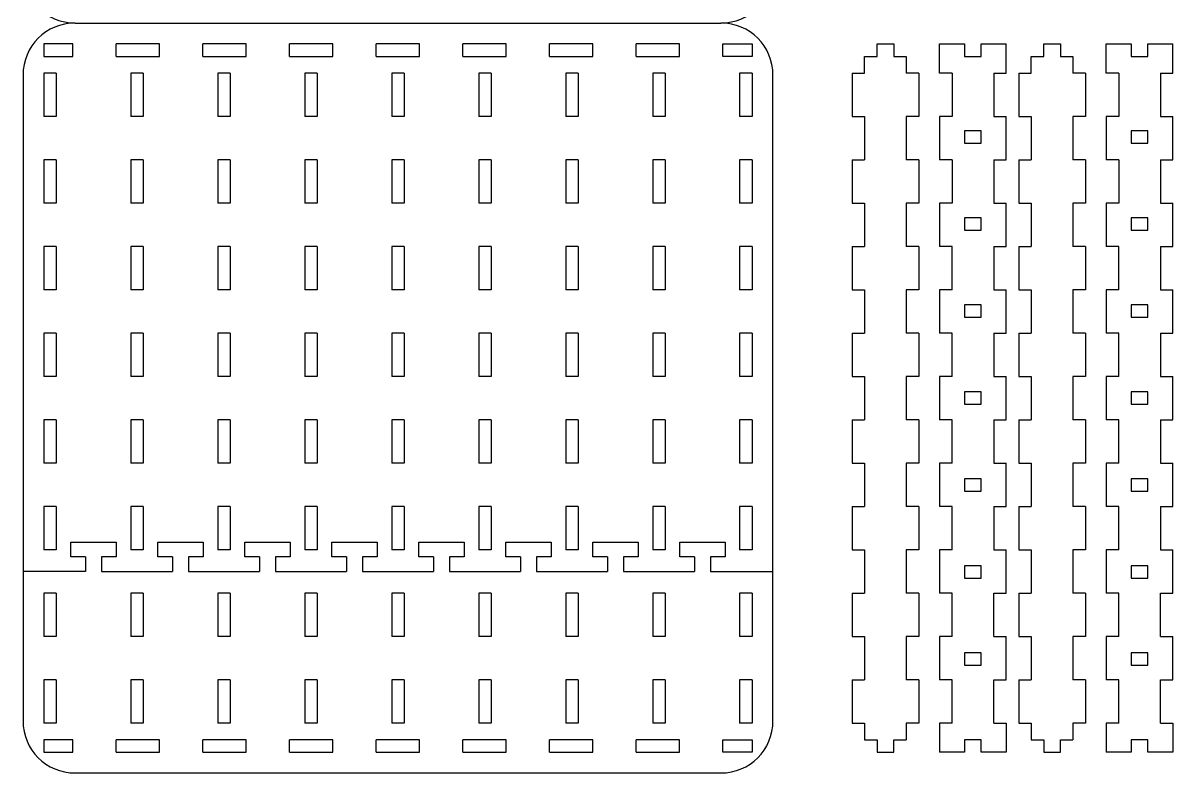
# Model space of a CAD drawing. Header units: millimetres. Extents: x 0 to 305, y 0 to 360.
# Drawn here: x 0 to 276, y 0 to 180 of the extents above; entities that cross this region are included whole.
import ezdxf

# ---------------------------------------------------------------- set-up
doc = ezdxf.new("R2010")
doc.units = ezdxf.units.MM
doc.layers.get('0').update_dxf_attribs({"linetype": 'CONTINUOUS'})

msp = doc.modelspace()

# ---------------------------------------------------------------- linework, layer by layer
for p, q in [((22.4, 172), (22.4, 175)), ((32.8, 175), (22.4, 175)), ((32.8, 172), (32.8, 175)), ((43.2, 172), (43.2, 175)), ((53.6, 175), (43.2, 175)), ((53.6, 172), (53.6, 175)), ((64, 172), (64, 175)), ((74.4, 175), (64, 175)), ((74.4, 172), (74.4, 175)), ((95.2, 175), (84.8, 175)), ((84.8, 172), (84.8, 175)), ((95.2, 172), (95.2, 175)), ((105.6, 172), (105.6, 175)), ((116, 175), (105.6, 175)), ((116, 172), (116, 175)), ((136.8, 175), (126.4, 175)), ((126.4, 172), (126.4, 175)), ((136.8, 172), (136.8, 175)), ((147.2, 172), (147.2, 175)), ((157.6, 175), (147.2, 175)), ((157.6, 172), (157.6, 175)), ((205, 172), (205, 175)), ((205, 175), (209, 175)), ((209, 175), (209, 172)), ((220, 168), (220, 175)), ((220, 175), (226, 175)), ((226, 175), (226, 172)), ((230, 175), (236, 175)), ((230, 172), (230, 175)), ((236, 168), (236, 175)), ((245, 175), (249, 175)), ((245, 172), (245, 175)), ((249, 175), (249, 172)), ((260, 168), (260, 175)), ((260, 175), (266, 175)), ((266, 175), (266, 172)), ((270, 175), (276, 175)), ((270, 172), (270, 175)), ((276, 168), (276, 175)), ((22.4, 172), (32.8, 172)), ((43.2, 172), (53.6, 172)), ((64, 172), (74.4, 172)), ((84.8, 172), (95.2, 172)), ((105.6, 172), (116, 172)), ((126.4, 172), (136.8, 172)), ((147.2, 172), (157.6, 172)), ((202, 168), (202, 172)), ((202, 172), (205, 172)), ((209, 172), (212, 172)), ((212, 172), (212, 168)), ((226, 172), (230, 172)), ((242, 168), (242, 172)), ((242, 172), (245, 172)), ((249, 172), (252, 172)), ((252, 172), (252, 168)), ((266, 172), (270, 172)), ((0, 167.5), (0, 12.5)), ((8, 168), (5, 168)), ((5, 168), (5, 157.6)), ((8, 168), (8, 157.6)), ((25.88, 168), (25.88, 157.6)), ((28.88, 168), (25.88, 168)), ((28.88, 168), (28.88, 157.6)), ((46.75, 168), (46.75, 157.6)), ((49.75, 168), (46.75, 168)), ((49.75, 168), (49.75, 157.6)), ((67.63, 168), (67.63, 157.6)), ((70.63, 168), (67.63, 168)), ((70.63, 168), (70.63, 157.6)), ((88.5, 168), (88.5, 157.6)), ((91.5, 168), (88.5, 168)), ((91.5, 168), (91.5, 157.6)), ((109.38, 168), (109.38, 157.6)), ((112.38, 168), (109.38, 168)), ((112.38, 168), (112.38, 157.6)), ((130.25, 168), (130.25, 157.6)), ((133.25, 168), (130.25, 168)), ((133.25, 168), (133.25, 157.6)), ((151.13, 168), (151.13, 157.6)), ((154.13, 168), (151.13, 168)), ((154.13, 168), (154.13, 157.6)), ((172, 168), (172, 157.6)), ((175, 168), (172, 168)), ((175, 168), (175, 157.6)), ((180, 12.5), (180, 167.5)), ((199, 168), (199, 157.6)), ((199, 168), (202, 168)), ((215, 168), (212, 168)), ((215, 168), (215, 157.6)), ((223, 168), (220, 168)), ((223, 168), (223, 157.6)), ((233, 168), (233, 157.6)), ((233, 168), (236, 168)), ((239, 168), (239, 157.6)), ((239, 168), (242, 168)), ((255, 168), (252, 168)), ((255, 168), (255, 157.6)), ((263, 168), (260, 168)), ((263, 168), (263, 157.6)), ((273, 168), (273, 157.6)), ((273, 168), (276, 168)), ((8, 157.6), (5, 157.6)), ((28.88, 157.6), (25.88, 157.6)), ((49.75, 157.6), (46.75, 157.6)), ((70.63, 157.6), (67.63, 157.6)), ((91.5, 157.6), (88.5, 157.6)), ((112.38, 157.6), (109.38, 157.6)), ((133.25, 157.6), (130.25, 157.6)), ((154.13, 157.6), (151.13, 157.6)), ((175, 157.6), (172, 157.6)), ((199, 157.6), (202, 157.6)), ((202, 157.6), (202, 147.2)), ((215, 157.6), (212, 157.6)), ((212, 157.6), (212, 147.2)), ((220, 157.6), (220, 147.2)), ((223, 157.6), (220, 157.6)), ((233, 157.6), (236, 157.6)), ((236, 147.2), (236, 157.6)), ((239, 157.6), (242, 157.6)), ((242, 157.6), (242, 147.2)), ((255, 157.6), (252, 157.6)), ((252, 157.6), (252, 147.2)), ((260, 157.6), (260, 147.2)), ((263, 157.6), (260, 157.6)), ((273, 157.6), (276, 157.6)), ((276, 147.2), (276, 157.6)), ((8, 147.2), (5, 147.2)), ((5, 147.2), (5, 136.8)), ((8, 147.2), (8, 136.8)), ((28.88, 147.2), (25.88, 147.2)), ((25.88, 147.2), (25.88, 136.8)), ((28.88, 147.2), (28.88, 136.8)), ((49.75, 147.2), (46.75, 147.2)), ((46.75, 147.2), (46.75, 136.8)), ((49.75, 147.2), (49.75, 136.8)), ((70.63, 147.2), (67.63, 147.2)), ((67.63, 147.2), (67.63, 136.8)), ((70.63, 147.2), (70.63, 136.8)), ((91.5, 147.2), (88.5, 147.2)), ((88.5, 147.2), (88.5, 136.8)), ((91.5, 147.2), (91.5, 136.8)), ((112.38, 147.2), (109.38, 147.2)), ((109.38, 147.2), (109.38, 136.8)), ((112.38, 147.2), (112.38, 136.8)), ((133.25, 147.2), (130.25, 147.2)), ((130.25, 147.2), (130.25, 136.8)), ((133.25, 147.2), (133.25, 136.8)), ((154.13, 147.2), (151.13, 147.2)), ((151.13, 147.2), (151.13, 136.8)), ((154.13, 147.2), (154.13, 136.8)), ((175, 147.2), (172, 147.2)), ((172, 147.2), (172, 136.8)), ((175, 147.2), (175, 136.8)), ((199, 147.2), (202, 147.2)), ((199, 147.2), (199, 136.8)), ((215, 147.2), (212, 147.2)), ((215, 147.2), (215, 136.8)), ((223, 147.2), (220, 147.2)), ((223, 147.2), (223, 136.8)), ((233, 147.2), (236, 147.2)), ((233, 147.2), (233, 136.8)), ((239, 147.2), (242, 147.2)), ((239, 147.2), (239, 136.8)), ((255, 147.2), (252, 147.2)), ((255, 147.2), (255, 136.8)), ((263, 147.2), (260, 147.2)), ((263, 147.2), (263, 136.8)), ((273, 147.2), (273, 136.8)), ((273, 147.2), (276, 147.2)), ((8, 136.8), (5, 136.8)), ((28.88, 136.8), (25.88, 136.8)), ((49.75, 136.8), (46.75, 136.8)), ((70.63, 136.8), (67.63, 136.8)), ((91.5, 136.8), (88.5, 136.8)), ((112.38, 136.8), (109.38, 136.8)), ((133.25, 136.8), (130.25, 136.8)), ((154.13, 136.8), (151.13, 136.8)), ((175, 136.8), (172, 136.8)), ((199, 136.8), (202, 136.8)), ((202, 136.8), (202, 126.4)), ((215, 136.8), (212, 136.8)), ((212, 136.8), (212, 126.4)), ((220, 136.8), (220, 126.4)), ((223, 136.8), (220, 136.8)), ((233, 136.8), (236, 136.8)), ((236, 126.4), (236, 136.8)), ((239, 136.8), (242, 136.8)), ((242, 136.8), (242, 126.4)), ((252, 136.8), (252, 126.4)), ((255, 136.8), (252, 136.8)), ((263, 136.8), (260, 136.8)), ((260, 136.8), (260, 126.4)), ((273, 136.8), (276, 136.8)), ((276, 126.4), (276, 136.8)), ((8, 126.4), (5, 126.4)), ((5, 126.4), (5, 116)), ((8, 126.4), (8, 116)), ((25.88, 126.4), (25.88, 116)), ((28.88, 126.4), (25.88, 126.4)), ((28.88, 126.4), (28.88, 116)), ((46.75, 126.4), (46.75, 116)), ((49.75, 126.4), (46.75, 126.4)), ((49.75, 126.4), (49.75, 116)), ((67.63, 126.4), (67.63, 116)), ((70.63, 126.4), (67.63, 126.4)), ((70.63, 126.4), (70.63, 116)), ((88.5, 126.4), (88.5, 116)), ((91.5, 126.4), (88.5, 126.4)), ((91.5, 126.4), (91.5, 116)), ((109.38, 126.4), (109.38, 116)), ((112.38, 126.4), (109.38, 126.4)), ((112.38, 126.4), (112.38, 116)), ((130.25, 126.4), (130.25, 116)), ((133.25, 126.4), (130.25, 126.4)), ((133.25, 126.4), (133.25, 116)), ((151.13, 126.4), (151.13, 116)), ((154.13, 126.4), (151.13, 126.4)), ((154.13, 126.4), (154.13, 116)), ((172, 126.4), (172, 116)), ((175, 126.4), (172, 126.4)), ((175, 126.4), (175, 116)), ((199, 126.4), (199, 116)), ((199, 126.4), (202, 126.4)), ((215, 126.4), (212, 126.4)), ((215, 126.4), (215, 116)), ((223, 126.4), (220, 126.4)), ((223, 116), (223, 126.4)), ((233, 126.4), (236, 126.4)), ((233, 126.4), (233, 116)), ((239, 126.4), (239, 116)), ((239, 126.4), (242, 126.4)), ((255, 126.4), (252, 126.4)), ((255, 126.4), (255, 116)), ((263, 126.4), (260, 126.4)), ((263, 116), (263, 126.4)), ((273, 126.4), (276, 126.4)), ((273, 126.4), (273, 116)), ((8, 116), (5, 116)), ((28.88, 116), (25.88, 116)), ((49.75, 116), (46.75, 116)), ((70.63, 116), (67.63, 116)), ((91.5, 116), (88.5, 116)), ((112.38, 116), (109.38, 116)), ((133.25, 116), (130.25, 116)), ((154.13, 116), (151.13, 116)), ((175, 116), (172, 116)), ((199, 116), (202, 116)), ((202, 116), (202, 105.6)), ((215, 116), (212, 116)), ((212, 116), (212, 105.6)), ((220, 116), (220, 105.6)), ((223, 116), (220, 116)), ((233, 116), (236, 116)), ((236, 105.6), (236, 116)), ((239, 116), (242, 116)), ((242, 116), (242, 105.6)), ((252, 116), (252, 105.6)), ((255, 116), (252, 116)), ((263, 116), (260, 116)), ((260, 116), (260, 105.6)), ((273, 116), (276, 116)), ((276, 105.6), (276, 116)), ((8, 105.6), (5, 105.6)), ((5, 105.6), (5, 95.2)), ((8, 105.6), (8, 95.2)), ((25.88, 105.6), (25.88, 95.2)), ((28.88, 105.6), (25.88, 105.6)), ((28.88, 105.6), (28.88, 95.2)), ((46.75, 105.6), (46.75, 95.2)), ((49.75, 105.6), (46.75, 105.6)), ((49.75, 105.6), (49.75, 95.2)), ((67.63, 105.6), (67.63, 95.2)), ((70.63, 105.6), (67.63, 105.6)), ((70.63, 105.6), (70.63, 95.2)), ((88.5, 105.6), (88.5, 95.2)), ((91.5, 105.6), (88.5, 105.6)), ((91.5, 105.6), (91.5, 95.2)), ((109.38, 105.6), (109.38, 95.2)), ((112.38, 105.6), (109.38, 105.6)), ((112.38, 105.6), (112.38, 95.2)), ((130.25, 105.6), (130.25, 95.2)), ((133.25, 105.6), (130.25, 105.6)), ((133.25, 105.6), (133.25, 95.2)), ((151.13, 105.6), (151.13, 95.2)), ((154.13, 105.6), (151.13, 105.6)), ((154.13, 105.6), (154.13, 95.2)), ((172, 105.6), (172, 95.2)), ((175, 105.6), (172, 105.6)), ((175, 105.6), (175, 95.2)), ((199, 105.6), (199, 95.2)), ((199, 105.6), (202, 105.6)), ((215, 105.6), (212, 105.6)), ((215, 105.6), (215, 95.2)), ((223, 105.6), (220, 105.6)), ((223, 95.2), (223, 105.6)), ((233, 105.6), (236, 105.6)), ((233, 105.6), (233, 95.2)), ((239, 105.6), (239, 95.2)), ((239, 105.6), (242, 105.6)), ((255, 105.6), (252, 105.6)), ((255, 105.6), (255, 95.2)), ((263, 105.6), (260, 105.6)), ((263, 95.2), (263, 105.6)), ((273, 105.6), (276, 105.6)), ((273, 105.6), (273, 95.2)), ((8, 95.2), (5, 95.2)), ((28.88, 95.2), (25.88, 95.2)), ((49.75, 95.2), (46.75, 95.2)), ((70.63, 95.2), (67.63, 95.2)), ((91.5, 95.2), (88.5, 95.2)), ((112.38, 95.2), (109.38, 95.2)), ((133.25, 95.2), (130.25, 95.2)), ((154.13, 95.2), (151.13, 95.2)), ((175, 95.2), (172, 95.2)), ((199, 95.2), (202, 95.2)), ((202, 95.2), (202, 84.8)), ((215, 95.2), (212, 95.2)), ((212, 95.2), (212, 84.8)), ((223, 95.2), (220, 95.2)), ((220, 95.2), (220, 84.8)), ((233, 95.2), (236, 95.2)), ((236, 84.8), (236, 95.2)), ((239, 95.2), (242, 95.2)), ((242, 95.2), (242, 84.8)), ((255, 95.2), (252, 95.2)), ((252, 95.2), (252, 84.8)), ((263, 95.2), (260, 95.2)), ((260, 95.2), (260, 84.8)), ((273, 95.2), (276, 95.2)), ((276, 84.8), (276, 95.2)), ((8, 84.8), (5, 84.8)), ((5, 84.8), (5, 74.4)), ((8, 84.8), (8, 74.4)), ((25.88, 84.8), (25.88, 74.4)), ((28.88, 84.8), (25.88, 84.8)), ((28.88, 84.8), (28.88, 74.4)), ((46.75, 84.8), (46.75, 74.4)), ((49.75, 84.8), (46.75, 84.8)), ((49.75, 84.8), (49.75, 74.4)), ((67.63, 84.8), (67.63, 74.4)), ((70.63, 84.8), (67.63, 84.8)), ((70.63, 84.8), (70.63, 74.4)), ((88.5, 84.8), (88.5, 74.4)), ((91.5, 84.8), (88.5, 84.8)), ((91.5, 84.8), (91.5, 74.4)), ((109.38, 84.8), (109.38, 74.4)), ((112.38, 84.8), (109.38, 84.8)), ((112.38, 84.8), (112.38, 74.4)), ((130.25, 84.8), (130.25, 74.4)), ((133.25, 84.8), (130.25, 84.8)), ((133.25, 84.8), (133.25, 74.4)), ((151.13, 84.8), (151.13, 74.4)), ((154.13, 84.8), (151.13, 84.8)), ((154.13, 84.8), (154.13, 74.4)), ((172, 84.8), (172, 74.4)), ((175, 84.8), (172, 84.8)), ((175, 84.8), (175, 74.4)), ((199, 84.8), (202, 84.8)), ((199, 84.8), (199, 74.4)), ((215, 84.8), (212, 84.8)), ((215, 84.8), (215, 74.4)), ((223, 84.8), (220, 84.8)), ((223, 74.4), (223, 84.8)), ((233, 84.8), (233, 74.4)), ((233, 84.8), (236, 84.8)), ((239, 84.8), (242, 84.8)), ((239, 84.8), (239, 74.4)), ((255, 84.8), (252, 84.8)), ((255, 84.8), (255, 74.4)), ((263, 84.8), (260, 84.8)), ((263, 74.4), (263, 84.8)), ((273, 84.8), (276, 84.8)), ((273, 84.8), (273, 74.4)), ((8, 74.4), (5, 74.4)), ((28.88, 74.4), (25.88, 74.4)), ((49.75, 74.4), (46.75, 74.4)), ((70.63, 74.4), (67.63, 74.4)), ((91.5, 74.4), (88.5, 74.4)), ((112.38, 74.4), (109.38, 74.4)), ((133.25, 74.4), (130.25, 74.4)), ((154.13, 74.4), (151.13, 74.4)), ((175, 74.4), (172, 74.4)), ((199, 74.4), (202, 74.4)), ((202, 74.4), (202, 64)), ((215, 74.4), (212, 74.4)), ((212, 74.4), (212, 64)), ((220, 74.4), (220, 64)), ((223, 74.4), (220, 74.4)), ((233, 74.4), (236, 74.4)), ((236, 64), (236, 74.4)), ((239, 74.4), (242, 74.4)), ((242, 74.4), (242, 64)), ((255, 74.4), (252, 74.4)), ((252, 74.4), (252, 64)), ((263, 74.4), (260, 74.4)), ((260, 74.4), (260, 64)), ((273, 74.4), (276, 74.4)), ((276, 64), (276, 74.4)), ((8, 64), (5, 64)), ((5, 64), (5, 53.6)), ((8, 64), (8, 53.6)), ((28.88, 64), (25.88, 64)), ((25.88, 64), (25.88, 53.6)), ((28.88, 64), (28.88, 53.6)), ((49.75, 64), (46.75, 64)), ((46.75, 64), (46.75, 53.6)), ((49.75, 64), (49.75, 53.6)), ((70.63, 64), (67.63, 64)), ((67.63, 64), (67.63, 53.6)), ((70.63, 64), (70.63, 53.6)), ((91.5, 64), (88.5, 64)), ((88.5, 64), (88.5, 53.6)), ((91.5, 64), (91.5, 53.6)), ((112.38, 64), (109.38, 64)), ((109.38, 64), (109.38, 53.6)), ((112.38, 64), (112.38, 53.6)), ((133.25, 64), (130.25, 64)), ((130.25, 64), (130.25, 53.6)), ((133.25, 64), (133.25, 53.6)), ((154.13, 64), (151.13, 64)), ((151.13, 64), (151.13, 53.6)), ((154.13, 64), (154.13, 53.6)), ((175, 64), (172, 64)), ((172, 64), (172, 53.6)), ((175, 64), (175, 53.6)), ((199, 64), (199, 53.6)), ((199, 64), (202, 64)), ((215, 64), (212, 64)), ((215, 64), (215, 53.6)), ((223, 64), (220, 64)), ((223, 53.6), (223, 64)), ((233, 64), (233, 53.6)), ((233, 64), (236, 64)), ((239, 64), (239, 53.6)), ((239, 64), (242, 64)), ((255, 64), (252, 64)), ((255, 64), (255, 53.6)), ((263, 64), (260, 64)), ((263, 53.6), (263, 64)), ((273, 64), (273, 53.6)), ((273, 64), (276, 64)), ((11.5, 55.4), (22.38, 55.4)), ((11.5, 51.9), (11.5, 55.4)), ((22.38, 55.4), (22.38, 51.9)), ((32.38, 55.4), (43.25, 55.4)), ((32.38, 51.9), (32.38, 55.4)), ((43.25, 55.4), (43.25, 51.9)), ((53.25, 55.4), (64.13, 55.4)), ((53.25, 51.9), (53.25, 55.4)), ((64.13, 55.4), (64.13, 51.9)), ((74.13, 55.4), (85, 55.4)), ((74.13, 51.9), (74.13, 55.4)), ((85, 55.4), (85, 51.9)), ((95, 55.4), (105.88, 55.4)), ((95, 51.9), (95, 55.4)), ((105.88, 55.4), (105.88, 51.9)), ((115.88, 51.9), (115.88, 55.4)), ((115.88, 55.4), (126.75, 55.4)), ((126.75, 55.4), (126.75, 51.9)), ((136.75, 55.4), (147.63, 55.4)), ((136.75, 51.9), (136.75, 55.4)), ((147.63, 55.4), (147.63, 51.9)), ((157.63, 55.4), (168.5, 55.4)), ((157.63, 51.9), (157.63, 55.4)), ((168.5, 55.4), (168.5, 51.9)), ((8, 53.6), (5, 53.6)), ((28.88, 53.6), (25.88, 53.6)), ((49.75, 53.6), (46.75, 53.6)), ((70.63, 53.6), (67.63, 53.6)), ((91.5, 53.6), (88.5, 53.6)), ((112.38, 53.6), (109.38, 53.6)), ((133.25, 53.6), (130.25, 53.6)), ((154.13, 53.6), (151.13, 53.6)), ((175, 53.6), (172, 53.6)), ((199, 53.6), (202, 53.6)), ((202, 53.6), (202, 43.2)), ((215, 53.6), (212, 53.6)), ((212, 53.6), (212, 43.2)), ((223, 53.6), (220, 53.6)), ((220, 53.6), (220, 43.2)), ((233, 53.6), (236, 53.6)), ((236, 43.2), (236, 53.6)), ((239, 53.6), (242, 53.6)), ((242, 53.6), (242, 43.2)), ((255, 53.6), (252, 53.6)), ((252, 53.6), (252, 43.2)), ((260, 53.6), (260, 43.2)), ((263, 53.6), (260, 53.6)), ((273, 53.6), (276, 53.6)), ((276, 43.2), (276, 53.6)), ((15, 51.9), (11.5, 51.9)), ((15, 51.9), (15, 48.4)), ((22.38, 51.9), (18.88, 51.9)), ((18.88, 51.9), (18.88, 48.4)), ((35.88, 51.9), (32.38, 51.9)), ((35.88, 51.9), (35.88, 48.4)), ((43.25, 51.9), (39.75, 51.9)), ((39.75, 51.9), (39.75, 48.4)), ((56.75, 51.9), (53.25, 51.9)), ((56.75, 51.9), (56.75, 48.4)), ((64.13, 51.9), (60.63, 51.9)), ((60.63, 51.9), (60.63, 48.4)), ((77.63, 51.9), (74.13, 51.9)), ((77.63, 51.9), (77.63, 48.4)), ((85, 51.9), (81.5, 51.9)), ((81.5, 51.9), (81.5, 48.4)), ((98.5, 51.9), (95, 51.9)), ((98.5, 51.9), (98.5, 48.4)), ((105.88, 51.9), (102.38, 51.9)), ((102.38, 51.9), (102.38, 48.4)), ((119.38, 51.9), (115.88, 51.9)), ((119.38, 51.9), (119.38, 48.4)), ((123.25, 51.9), (123.25, 48.4)), ((126.75, 51.9), (123.25, 51.9)), ((140.25, 51.9), (136.75, 51.9)), ((140.25, 51.9), (140.25, 48.4)), ((147.63, 51.9), (144.13, 51.9)), ((144.13, 51.9), (144.13, 48.4)), ((161.13, 51.9), (157.63, 51.9)), ((161.13, 51.9), (161.13, 48.4)), ((168.5, 51.9), (165, 51.9)), ((165, 51.9), (165, 48.4)), ((15, 48.4), (0, 48.4)), ((18.88, 48.4), (35.88, 48.4)), ((39.75, 48.4), (56.75, 48.4)), ((60.63, 48.4), (77.63, 48.4)), ((81.5, 48.4), (98.5, 48.4)), ((102.38, 48.4), (119.38, 48.4)), ((123.25, 48.4), (140.25, 48.4)), ((144.13, 48.4), (161.13, 48.4)), ((165, 48.4), (180, 48.4)), ((8, 43.2), (5, 43.2)), ((5, 43.2), (5, 32.8)), ((8, 43.2), (8, 32.8)), ((25.88, 43.2), (25.88, 32.8)), ((28.88, 43.2), (25.88, 43.2)), ((28.88, 43.2), (28.88, 32.8)), ((46.75, 43.2), (46.75, 32.8)), ((49.75, 43.2), (46.75, 43.2)), ((49.75, 43.2), (49.75, 32.8)), ((67.63, 43.2), (67.63, 32.8)), ((70.63, 43.2), (67.63, 43.2)), ((70.63, 43.2), (70.63, 32.8)), ((88.5, 43.2), (88.5, 32.8)), ((91.5, 43.2), (88.5, 43.2)), ((91.5, 43.2), (91.5, 32.8)), ((109.38, 43.2), (109.38, 32.8)), ((112.38, 43.2), (109.38, 43.2)), ((112.38, 43.2), (112.38, 32.8)), ((130.25, 43.2), (130.25, 32.8)), ((133.25, 43.2), (130.25, 43.2)), ((133.25, 43.2), (133.25, 32.8)), ((151.13, 43.2), (151.13, 32.8)), ((154.13, 43.2), (151.13, 43.2)), ((154.13, 43.2), (154.13, 32.8)), ((172, 43.2), (172, 32.8)), ((175, 43.2), (172, 43.2)), ((175, 43.2), (175, 32.8)), ((199, 43.2), (199, 32.8)), ((199, 43.2), (202, 43.2)), ((215, 43.2), (212, 43.2)), ((215, 43.2), (215, 32.8)), ((223, 43.2), (220, 43.2)), ((223, 32.8), (223, 43.2)), ((233, 32.8), (233, 43.2)), ((233, 43.2), (236, 43.2)), ((239, 43.2), (242, 43.2)), ((239, 43.2), (239, 32.8)), ((255, 43.2), (252, 43.2)), ((255, 43.2), (255, 32.8)), ((263, 43.2), (260, 43.2)), ((263, 32.8), (263, 43.2)), ((273, 32.8), (273, 43.2)), ((273, 43.2), (276, 43.2)), ((8, 32.8), (5, 32.8)), ((28.88, 32.8), (25.88, 32.8)), ((49.75, 32.8), (46.75, 32.8)), ((70.63, 32.8), (67.63, 32.8)), ((91.5, 32.8), (88.5, 32.8)), ((112.38, 32.8), (109.38, 32.8)), ((133.25, 32.8), (130.25, 32.8)), ((154.13, 32.8), (151.13, 32.8)), ((175, 32.8), (172, 32.8)), ((199, 32.8), (202, 32.8)), ((202, 32.8), (202, 22.4)), ((215, 32.8), (212, 32.8)), ((212, 32.8), (212, 22.4)), ((220, 32.8), (220, 22.4)), ((223, 32.8), (220, 32.8)), ((233, 32.8), (236, 32.8)), ((236, 22.4), (236, 32.8)), ((239, 32.8), (242, 32.8)), ((242, 32.8), (242, 22.4)), ((252, 32.8), (252, 22.4)), ((255, 32.8), (252, 32.8)), ((260, 32.8), (260, 22.4)), ((263, 32.8), (260, 32.8)), ((273, 32.8), (276, 32.8)), ((276, 22.4), (276, 32.8)), ((8, 22.4), (5, 22.4)), ((5, 22.4), (5, 12)), ((8, 22.4), (8, 12)), ((25.88, 22.4), (25.88, 12)), ((28.88, 22.4), (25.88, 22.4)), ((28.88, 22.4), (28.88, 12)), ((46.75, 22.4), (46.75, 12)), ((49.75, 22.4), (46.75, 22.4)), ((49.75, 22.4), (49.75, 12)), ((67.63, 22.4), (67.63, 12)), ((70.63, 22.4), (67.63, 22.4)), ((70.63, 22.4), (70.63, 12)), ((88.5, 22.4), (88.5, 12)), ((91.5, 22.4), (88.5, 22.4)), ((91.5, 22.4), (91.5, 12)), ((109.38, 22.4), (109.38, 12)), ((112.38, 22.4), (109.38, 22.4)), ((112.38, 22.4), (112.38, 12)), ((130.25, 22.4), (130.25, 12)), ((133.25, 22.4), (130.25, 22.4)), ((133.25, 22.4), (133.25, 12)), ((151.13, 22.4), (151.13, 12)), ((154.13, 22.4), (151.13, 22.4)), ((154.13, 22.4), (154.13, 12)), ((172, 22.4), (172, 12)), ((175, 22.4), (172, 22.4)), ((175, 22.4), (175, 12)), ((199, 22.4), (199, 12)), ((199, 22.4), (202, 22.4)), ((215, 22.4), (212, 22.4)), ((215, 22.4), (215, 12)), ((223, 22.4), (220, 22.4)), ((223, 12), (223, 22.4)), ((233, 12), (233, 22.4)), ((233, 22.4), (236, 22.4)), ((239, 22.4), (242, 22.4)), ((239, 22.4), (239, 12)), ((255, 22.4), (252, 22.4)), ((255, 22.4), (255, 12)), ((263, 22.4), (260, 22.4)), ((263, 12), (263, 22.4)), ((273, 12), (273, 22.4)), ((273, 22.4), (276, 22.4)), ((8, 12), (5, 12)), ((28.88, 12), (25.88, 12)), ((49.75, 12), (46.75, 12)), ((70.63, 12), (67.63, 12)), ((91.5, 12), (88.5, 12)), ((112.38, 12), (109.38, 12)), ((133.25, 12), (130.25, 12)), ((154.13, 12), (151.13, 12)), ((175, 12), (172, 12)), ((199, 12), (202, 12)), ((202, 12), (202, 8)), ((215, 12), (212, 12)), ((212, 12), (212, 8)), ((220, 12), (220, 5)), ((223, 12), (220, 12)), ((233, 12), (236, 12)), ((236, 12), (236, 5)), ((239, 12), (242, 12)), ((242, 12), (242, 8)), ((252, 12), (252, 8)), ((255, 12), (252, 12)), ((260, 12), (260, 5)), ((263, 12), (260, 12)), ((273, 12), (276, 12)), ((276, 12), (276, 5)), ((32.8, 8), (22.4, 8)), ((22.4, 5), (22.4, 8)), ((32.8, 5), (32.8, 8)), ((53.6, 8), (43.2, 8)), ((43.2, 5), (43.2, 8)), ((53.6, 5), (53.6, 8)), ((74.4, 8), (64, 8)), ((64, 5), (64, 8)), ((74.4, 5), (74.4, 8)), ((95.2, 8), (84.8, 8)), ((84.8, 5), (84.8, 8)), ((95.2, 5), (95.2, 8)), ((116, 8), (105.6, 8)), ((105.6, 5), (105.6, 8)), ((116, 5), (116, 8)), ((126.4, 5), (126.4, 8)), ((136.8, 8), (126.4, 8)), ((136.8, 5), (136.8, 8)), ((157.6, 8), (147.2, 8)), ((147.2, 5), (147.2, 8)), ((157.6, 5), (157.6, 8)), ((202, 8), (205, 8)), ((205, 8), (205, 5)), ((209, 5), (209, 8)), ((209, 8), (212, 8)), ((230, 8), (226, 8)), ((226, 8), (226, 5)), ((230, 8), (226, 8)), ((226, 8), (226, 5)), ((230, 5), (230, 8)), ((230, 5), (230, 8)), ((242, 8), (245, 8)), ((245, 8), (245, 5)), ((249, 8), (252, 8)), ((249, 5), (249, 8)), ((266, 8), (266, 5)), ((270, 8), (266, 8)), ((266, 8), (266, 5)), ((270, 8), (266, 8)), ((270, 5), (270, 8)), ((270, 5), (270, 8)), ((22.4, 5), (32.8, 5)), ((43.2, 5), (53.6, 5)), ((64, 5), (74.4, 5)), ((84.8, 5), (95.2, 5)), ((105.6, 5), (116, 5)), ((126.4, 5), (136.8, 5)), ((147.2, 5), (157.6, 5)), ((205, 5), (209, 5)), ((226, 5), (220, 5)), ((236, 5), (230, 5)), ((245, 5), (249, 5)), ((266, 5), (260, 5)), ((276, 5), (270, 5)), ((12.5, 0), (167.5, 0))]:
    msp.add_line(p, q)
msp.add_lwpolyline([(12.5, 180), (167.5, 180, 0.414214), (180, 192.5), (180, 347.5, 0.414214), (167.5, 360), (12.5, 360, 0.414214), (0, 347.5), (0, 192.5, 0.414214)], format="xyb", close=True)
for points in [[(5, 172), (12, 172), (12, 175), (5, 175)], [(175, 172), (168, 172), (168, 175), (175, 175)], [(230, 154.13), (226, 154.13), (226, 151.13), (230, 151.13)], [(266, 154.13), (266, 151.13), (270, 151.13), (270, 154.13)], [(230, 133.25), (226, 133.25), (226, 130.25), (230, 130.25)], [(266, 130.25), (270, 130.25), (270, 133.25), (266, 133.25)], [(230, 112.38), (226, 112.38), (226, 109.38), (230, 109.38)], [(266, 109.38), (270, 109.38), (270, 112.38), (266, 112.38)], [(230, 91.5), (226, 91.5), (226, 88.5), (230, 88.5)], [(270, 91.5), (266, 91.5), (266, 88.5), (270, 88.5)], [(230, 70.63), (226, 70.63), (226, 67.63), (230, 67.63)], [(266, 70.63), (266, 67.63), (270, 67.63), (270, 70.63)], [(230, 49.75), (226, 49.75), (226, 46.75), (230, 46.75)], [(270, 46.75), (270, 49.75), (266, 49.75), (266, 46.75)], [(230, 25.88), (230, 28.88), (226, 28.88), (226, 25.88)], [(266, 25.88), (270, 25.88), (270, 28.88), (266, 28.88)], [(5, 5), (12, 5), (12, 8), (5, 8)], [(175, 5), (168, 5), (168, 8), (175, 8)]]:
    msp.add_lwpolyline(points, close=True)
for centre, start, end in [((12.5, 167.5), 90, 180), ((167.5, 167.5), 0, 90), ((12.5, 12.5), 180, 270), ((167.5, 12.5), -90, 0)]:
    msp.add_arc(centre, 12.5, start, end)

doc.saveas('drawing.dxf')
